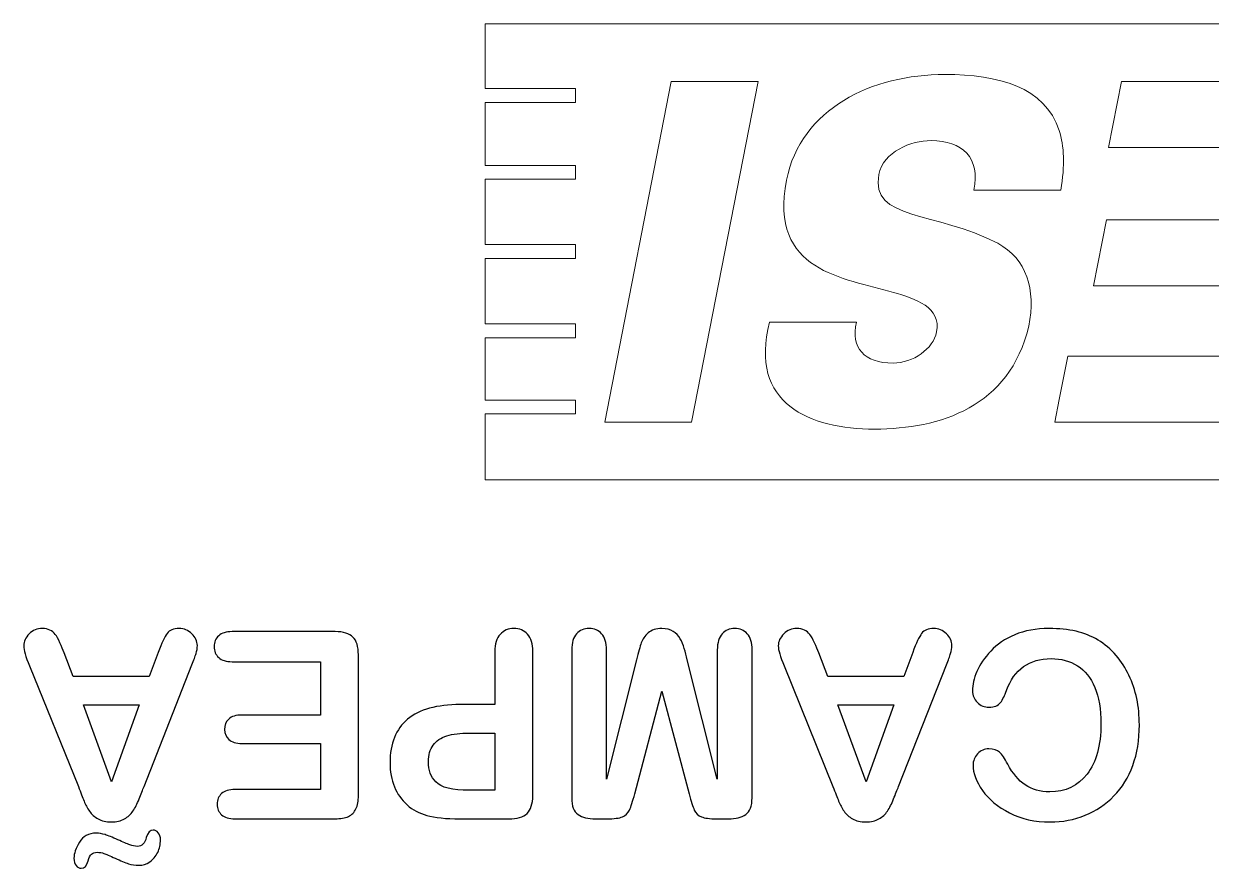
# Model space of a CAD drawing. Header units: millimetres. Extents: x -142 to 129, y -111 to 105.
# Drawn here: x 19.8 to 69.01, y 66.32 to 101.32 of the extents above; entities that cross this region are included whole.
import ezdxf

# ---------------------------------------------------------------- set-up
doc = ezdxf.new("R2010")
doc.units = ezdxf.units.MM
doc.header["$MEASUREMENT"] = 0
doc.layers.add('Layer 1', color=7, linetype='Continuous')

msp = doc.modelspace()

# ---------------------------------------------------------------- linework, layer by layer
at = {"layer": 'Layer 1', "color": 250, "lineweight": 9}
for points, knots in [([(92.826, 98.5874), (92.826, 98.5874), (92.826, 101.3183), (92.826, 101.3183), (92.826, 101.3183), (38.9243, 101.3183), (38.9243, 101.3183), (38.9243, 101.3183), (38.9243, 98.6321), (38.9243, 98.6321)], [0, 0, 0, 0, 0.3333333, 0.3333333, 0.3333333, 0.6666667, 0.6666667, 0.6666667, 1, 1, 1, 1]), ([(46.638, 98.9207), (46.638, 98.9207), (43.8772, 84.8127), (43.8772, 84.8127), (43.8772, 84.8127), (47.4743, 84.8127), (47.4743, 84.8127), (47.4743, 84.8127), (50.235, 98.9207), (50.235, 98.9207), (50.235, 98.9207), (46.638, 98.9207), (46.638, 98.9207)], [0, 0, 0, 0, 0.25, 0.25, 0.25, 0.5, 0.5, 0.5, 0.75, 0.75, 0.75, 1, 1, 1, 1]), ([(62.7098, 94.4265), (62.7098, 94.4265), (59.1766, 94.4265), (59.1766, 94.4265), (59.4523, 95.7552), (58.697, 96.4781), (57.4021, 96.4781), (56.5718, 96.4781), (55.4207, 96.0092), (55.2378, 95.0713), (54.8631, 93.1564), (57.6059, 93.5667), (60.1658, 92.2183), (61.3557, 91.593), (61.7484, 90.3034), (61.4516, 88.7793), (60.6544, 85.438), (57.7767, 84.5196), (55.061, 84.5196), (52.3812, 84.5196), (49.8334, 85.5551), (50.7115, 88.9552), (50.7115, 88.9552), (54.3085, 88.9552), (54.3085, 88.9552), (54.1857, 88.408), (54.2666, 87.9978), (54.5335, 87.7046), (54.7823, 87.4115), (55.2199, 87.2552), (55.8313, 87.2552), (56.6586, 87.2552), (57.4921, 87.8414), (57.6298, 88.5449), (57.8306, 89.5803), (56.7455, 89.9127), (55.8463, 90.1862), (53.7871, 90.792), (50.6696, 91.0264), (51.4129, 94.8368), (51.9944, 97.807), (54.9681, 99.2171), (57.9715, 99.2171), (60.196, 99.2171), (62.1244, 98.6962), (62.7098, 96.8934)], [0, 0, 0, 0, 0.0666667, 0.0666667, 0.0666667, 0.1333333, 0.1333333, 0.1333333, 0.2, 0.2, 0.2, 0.2666667, 0.2666667, 0.2666667, 0.3333333, 0.3333333, 0.3333333, 0.4, 0.4, 0.4, 0.4666667, 0.4666667, 0.4666667, 0.5333333, 0.5333333, 0.5333333, 0.6, 0.6, 0.6, 0.6666667, 0.6666667, 0.6666667, 0.7333333, 0.7333333, 0.7333333, 0.8, 0.8, 0.8, 0.8666667, 0.8666667, 0.8666667, 0.9333333, 0.9333333, 0.9333333, 1, 1, 1, 1]), ([(62.7098, 85.7404), (62.7098, 85.7404), (63.0644, 87.5482), (63.0644, 87.5482), (63.0644, 87.5482), (69.3592, 87.5482), (69.3592, 87.5482), (69.3592, 87.5482), (69.9287, 90.4599), (69.9287, 90.4599), (69.9287, 90.4599), (64.1375, 90.4599), (64.1375, 90.4599), (64.1375, 90.4599), (64.671, 93.1953), (64.671, 93.1953), (64.671, 93.1953), (70.4623, 93.1953), (70.4623, 93.1953), (70.4623, 93.1953), (71.0468, 96.1851), (71.0468, 96.1851), (71.0468, 96.1851), (64.752, 96.1851), (64.752, 96.1851), (64.752, 96.1851), (65.2886, 98.9207), (65.2886, 98.9207), (65.2886, 98.9207), (75.1805, 98.9207), (75.1805, 98.9207), (75.1805, 98.9207), (72.4197, 84.8127), (72.4197, 84.8127), (72.4197, 84.8127), (62.7098, 84.8127), (62.7098, 84.8127)], [0, 0, 0, 0, 0.0833333, 0.0833333, 0.0833333, 0.1666667, 0.1666667, 0.1666667, 0.25, 0.25, 0.25, 0.3333333, 0.3333333, 0.3333333, 0.4166667, 0.4166667, 0.4166667, 0.5, 0.5, 0.5, 0.5833333, 0.5833333, 0.5833333, 0.6666667, 0.6666667, 0.6666667, 0.75, 0.75, 0.75, 0.8333333, 0.8333333, 0.8333333, 0.9166667, 0.9166667, 0.9166667, 1, 1, 1, 1]), ([(38.9243, 98.6321), (38.9243, 98.6321), (42.6682, 98.6321), (42.6682, 98.6321), (42.6682, 98.6321), (42.6682, 98.0601), (42.6682, 98.0601), (42.6682, 98.0601), (38.9243, 98.0601), (38.9243, 98.0601)], [0, 0, 0, 0, 0.3333333, 0.3333333, 0.3333333, 0.6666667, 0.6666667, 0.6666667, 1, 1, 1, 1]), ([(62.7098, 94.4265), (62.7098, 94.4265), (62.7736, 94.4265), (62.7736, 94.4265), (62.9571, 95.4369), (62.9196, 96.2474), (62.7098, 96.8934)], [0, 0, 0, 0, 0.5, 0.5, 0.5, 1, 1, 1, 1]), ([(38.9243, 95.4482), (38.9243, 95.4482), (42.6682, 95.4482), (42.6682, 95.4482), (42.6682, 95.4482), (42.6682, 94.8761), (42.6682, 94.8761), (42.6682, 94.8761), (38.9243, 94.8761), (38.9243, 94.8761)], [0, 0, 0, 0, 0.3333333, 0.3333333, 0.3333333, 0.6666667, 0.6666667, 0.6666667, 1, 1, 1, 1]), ([(38.9243, 92.1634), (38.9243, 92.1634), (42.6682, 92.1634), (42.6682, 92.1634), (42.6682, 92.1634), (42.6682, 91.5914), (42.6682, 91.5914), (42.6682, 91.5914), (38.9243, 91.5914), (38.9243, 91.5914)], [0, 0, 0, 0, 0.3333333, 0.3333333, 0.3333333, 0.6666667, 0.6666667, 0.6666667, 1, 1, 1, 1]), ([(38.9243, 88.8787), (38.9243, 88.8787), (42.6682, 88.8787), (42.6682, 88.8787), (42.6682, 88.8787), (42.6682, 88.3066), (42.6682, 88.3066), (42.6682, 88.3066), (38.9243, 88.3066), (38.9243, 88.3066)], [0, 0, 0, 0, 0.3333333, 0.3333333, 0.3333333, 0.6666667, 0.6666667, 0.6666667, 1, 1, 1, 1]), ([(38.9243, 85.7215), (38.9243, 85.7215), (42.6682, 85.7215), (42.6682, 85.7215), (42.6682, 85.7215), (42.6682, 85.1494), (42.6682, 85.1494), (42.6682, 85.1494), (38.9243, 85.1494), (38.9243, 85.1494)], [0, 0, 0, 0, 0.3333333, 0.3333333, 0.3333333, 0.6666667, 0.6666667, 0.6666667, 1, 1, 1, 1]), ([(62.7098, 85.7404), (62.7098, 85.7404), (62.5278, 84.8127), (62.5278, 84.8127), (62.5278, 84.8127), (62.7098, 84.8127), (62.7098, 84.8127)], [0, 0, 0, 0, 0.5, 0.5, 0.5, 1, 1, 1, 1]), ([(38.9243, 85.1494), (38.9243, 85.1494), (38.9243, 82.4185), (38.9243, 82.4185), (38.9243, 82.4185), (92.826, 82.4185), (92.826, 82.4185), (92.826, 82.4185), (92.826, 85.1046), (92.826, 85.1046)], [0, 0, 0, 0, 0.3333333, 0.3333333, 0.3333333, 0.6666667, 0.6666667, 0.6666667, 1, 1, 1, 1])]:
    msp.add_open_spline(points, degree=3, knots=knots, dxfattribs=at)
for points in [[(38.9243, 98.0601), (38.9243, 98.0601), (38.9243, 95.4482), (38.9243, 95.4482)], [(38.9243, 94.8761), (38.9243, 94.8761), (38.9243, 92.1634), (38.9243, 92.1634)], [(38.9243, 91.5914), (38.9243, 91.5914), (38.9243, 88.8787), (38.9243, 88.8787)], [(38.9243, 88.3066), (38.9243, 88.3066), (38.9243, 85.7215), (38.9243, 85.7215)]]:
    msp.add_open_spline(points, degree=3, dxfattribs=at)
at = {"layer": 'Layer 1', "color": 250}
for points, knots in [([(21.4794, 75.2455), (21.4794, 75.2455), (21.8496, 74.2723), (21.8496, 74.2723), (21.8496, 74.2723), (25.0022, 74.2723), (25.0022, 74.2723), (25.0022, 74.2723), (25.3724, 75.2654), (25.3724, 75.2654), (25.5169, 75.6536), (25.6396, 75.9154), (25.7426, 76.0509), (25.8437, 76.1863), (26.0116, 76.2549), (26.2445, 76.2549), (26.4414, 76.2549), (26.6165, 76.1827), (26.7682, 76.0382), (26.9198, 75.8938), (26.9957, 75.7295), (26.9957, 75.5471), (26.9957, 75.4406), (26.9776, 75.3304), (26.9433, 75.2185), (26.9072, 75.1047), (26.8494, 74.9494), (26.7682, 74.7472), (26.7682, 74.7472), (24.7856, 69.713), (24.7856, 69.713), (24.7278, 69.5686), (24.661, 69.3952), (24.5815, 69.193), (24.5021, 68.989), (24.4172, 68.821), (24.3269, 68.6874), (24.2367, 68.5538), (24.1193, 68.4455), (23.973, 68.3624), (23.8268, 68.2794), (23.6462, 68.2378), (23.4313, 68.2378), (23.211, 68.2378), (23.0287, 68.2794), (22.8824, 68.3624), (22.7362, 68.4455), (22.6188, 68.552), (22.5285, 68.682), (22.4382, 68.812), (22.3624, 68.9529), (22.301, 69.1027), (22.2396, 69.2526), (22.162, 69.453), (22.0663, 69.7022), (22.0663, 69.7022), (20.0403, 74.7057), (20.0403, 74.7057), (19.8814, 75.0867), (19.802, 75.3629), (19.802, 75.5363), (19.802, 75.715), (19.8778, 75.8811), (20.0277, 76.031), (20.1776, 76.1809), (20.3581, 76.2549), (20.5694, 76.2549), (20.6922, 76.2549), (20.7987, 76.2332), (20.8872, 76.1881), (20.9738, 76.1448), (21.0479, 76.0852), (21.1093, 76.0093), (21.1689, 75.9335), (21.232, 75.8161), (21.3007, 75.6608), (21.3711, 75.5038), (21.4289, 75.3647), (21.4794, 75.2455)], [0, 0, 0, 0, 0.0384615, 0.0384615, 0.0384615, 0.0769231, 0.0769231, 0.0769231, 0.1153846, 0.1153846, 0.1153846, 0.1538462, 0.1538462, 0.1538462, 0.1923077, 0.1923077, 0.1923077, 0.2307692, 0.2307692, 0.2307692, 0.2692308, 0.2692308, 0.2692308, 0.3076923, 0.3076923, 0.3076923, 0.3461538, 0.3461538, 0.3461538, 0.3846154, 0.3846154, 0.3846154, 0.4230769, 0.4230769, 0.4230769, 0.4615385, 0.4615385, 0.4615385, 0.5, 0.5, 0.5, 0.5384615, 0.5384615, 0.5384615, 0.5769231, 0.5769231, 0.5769231, 0.6153846, 0.6153846, 0.6153846, 0.6538462, 0.6538462, 0.6538462, 0.6923077, 0.6923077, 0.6923077, 0.7307692, 0.7307692, 0.7307692, 0.7692308, 0.7692308, 0.7692308, 0.8076923, 0.8076923, 0.8076923, 0.8461538, 0.8461538, 0.8461538, 0.8846154, 0.8846154, 0.8846154, 0.9230769, 0.9230769, 0.9230769, 0.9615385, 0.9615385, 0.9615385, 1, 1, 1, 1]), ([(28.5594, 69.5812), (28.5594, 69.5812), (32.0984, 69.5812), (32.0984, 69.5812), (32.0984, 69.5812), (32.0984, 71.488), (32.0984, 71.488), (32.0984, 71.488), (28.8392, 71.488), (28.8392, 71.488), (28.6009, 71.488), (28.4203, 71.5422), (28.303, 71.6487), (28.1856, 71.7552), (28.126, 71.8979), (28.126, 72.073), (28.126, 72.2482), (28.1838, 72.3926), (28.2994, 72.5028), (28.4167, 72.6129), (28.5973, 72.6689), (28.8392, 72.6689), (28.8392, 72.6689), (32.0984, 72.6689), (32.0984, 72.6689), (32.0984, 72.6689), (32.0984, 74.879), (32.0984, 74.879), (32.0984, 74.879), (28.4384, 74.879), (28.4384, 74.879), (28.191, 74.879), (28.005, 74.9368), (27.8804, 75.0505), (27.754, 75.1643), (27.6927, 75.3178), (27.6908, 75.5074), (27.6927, 75.6897), (27.754, 75.8396), (27.8804, 75.9534), (28.005, 76.0671), (28.191, 76.1249), (28.4384, 76.1249), (28.4384, 76.1249), (32.7069, 76.1249), (32.7069, 76.1249), (33.0482, 76.1249), (33.2956, 76.0491), (33.4455, 75.8974), (33.5953, 75.7457), (33.6694, 75.5001), (33.6694, 75.1625), (33.6694, 75.1625), (33.6694, 69.3302), (33.6694, 69.3302), (33.6694, 69.1045), (33.635, 68.9204), (33.5682, 68.7777), (33.5014, 68.6351), (33.3967, 68.5303), (33.2541, 68.4653), (33.1114, 68.4003), (32.929, 68.3678), (32.7069, 68.3678), (32.7069, 68.3678), (28.5594, 68.3678), (28.5594, 68.3678), (28.3084, 68.3678), (28.1224, 68.4238), (28.0014, 68.5339), (27.8804, 68.6459), (27.819, 68.7922), (27.819, 68.9709), (27.819, 69.1551), (27.8804, 69.3032), (28.0014, 69.4151), (28.1224, 69.5252), (28.3084, 69.5812), (28.5594, 69.5812)], [0, 0, 0, 0, 0.0384615, 0.0384615, 0.0384615, 0.0769231, 0.0769231, 0.0769231, 0.1153846, 0.1153846, 0.1153846, 0.1538462, 0.1538462, 0.1538462, 0.1923077, 0.1923077, 0.1923077, 0.2307692, 0.2307692, 0.2307692, 0.2692308, 0.2692308, 0.2692308, 0.3076923, 0.3076923, 0.3076923, 0.3461538, 0.3461538, 0.3461538, 0.3846154, 0.3846154, 0.3846154, 0.4230769, 0.4230769, 0.4230769, 0.4615385, 0.4615385, 0.4615385, 0.5, 0.5, 0.5, 0.5384615, 0.5384615, 0.5384615, 0.5769231, 0.5769231, 0.5769231, 0.6153846, 0.6153846, 0.6153846, 0.6538462, 0.6538462, 0.6538462, 0.6923077, 0.6923077, 0.6923077, 0.7307692, 0.7307692, 0.7307692, 0.7692308, 0.7692308, 0.7692308, 0.8076923, 0.8076923, 0.8076923, 0.8461538, 0.8461538, 0.8461538, 0.8846154, 0.8846154, 0.8846154, 0.9230769, 0.9230769, 0.9230769, 0.9615385, 0.9615385, 0.9615385, 1, 1, 1, 1]), ([(37.8855, 73.1022), (37.8855, 73.1022), (39.3246, 73.1022), (39.3246, 73.1022), (39.3246, 73.1022), (39.3246, 75.2979), (39.3246, 75.2979), (39.3246, 75.6121), (39.3987, 75.8486), (39.5467, 76.0111), (39.6948, 76.1737), (39.8826, 76.2549), (40.1065, 76.2549), (40.343, 76.2549), (40.5344, 76.1755), (40.6789, 76.0148), (40.8233, 75.8541), (40.8956, 75.6175), (40.8956, 75.3087), (40.8956, 75.3087), (40.8956, 69.3302), (40.8956, 69.3302), (40.8956, 68.9854), (40.8161, 68.738), (40.6572, 68.5899), (40.4983, 68.4419), (40.2473, 68.3678), (39.9006, 68.3678), (39.9006, 68.3678), (37.8855, 68.3678), (37.8855, 68.3678), (37.2897, 68.3678), (36.831, 68.413), (36.5096, 68.5051), (36.1918, 68.5935), (35.9174, 68.7398), (35.6863, 68.9438), (35.4551, 69.1497), (35.28, 69.3989), (35.1608, 69.695), (35.0398, 69.9911), (34.9802, 70.3252), (34.9802, 70.6953), (34.9802, 71.4862), (35.224, 72.0839), (35.7097, 72.4919), (36.1973, 72.8982), (36.9213, 73.1022), (37.8855, 73.1022)], [0, 0, 0, 0, 0.0625, 0.0625, 0.0625, 0.125, 0.125, 0.125, 0.1875, 0.1875, 0.1875, 0.25, 0.25, 0.25, 0.3125, 0.3125, 0.3125, 0.375, 0.375, 0.375, 0.4375, 0.4375, 0.4375, 0.5, 0.5, 0.5, 0.5625, 0.5625, 0.5625, 0.625, 0.625, 0.625, 0.6875, 0.6875, 0.6875, 0.75, 0.75, 0.75, 0.8125, 0.8125, 0.8125, 0.875, 0.875, 0.875, 0.9375, 0.9375, 0.9375, 1, 1, 1, 1]), ([(47.3002, 74.9548), (47.3002, 74.9548), (48.5443, 70.0146), (48.5443, 70.0146), (48.5443, 70.0146), (48.5443, 75.3665), (48.5443, 75.3665), (48.5443, 75.6627), (48.6111, 75.8847), (48.7429, 76.0328), (48.8747, 76.1809), (49.0498, 76.2549), (49.2665, 76.2549), (49.4778, 76.2549), (49.6511, 76.1809), (49.7847, 76.0346), (49.9184, 75.8884), (49.9852, 75.6663), (49.9852, 75.3665), (49.9852, 75.3665), (49.9852, 69.2309), (49.9852, 69.2309), (49.9852, 68.8915), (49.8967, 68.664), (49.7215, 68.5448), (49.5446, 68.4274), (49.3062, 68.3678), (49.0083, 68.3678), (49.0083, 68.3678), (48.5208, 68.3678), (48.5208, 68.3678), (48.2283, 68.3678), (48.017, 68.3949), (47.8852, 68.4473), (47.7534, 68.4996), (47.6541, 68.5953), (47.5909, 68.7326), (47.5277, 68.8698), (47.4554, 69.0955), (47.3742, 69.4043), (47.3742, 69.4043), (46.2475, 73.6548), (46.2475, 73.6548), (46.2475, 73.6548), (45.1207, 69.4043), (45.1207, 69.4043), (45.0413, 69.0955), (44.9673, 68.8698), (44.9041, 68.7326), (44.8409, 68.5953), (44.7434, 68.4996), (44.6115, 68.4473), (44.4797, 68.3949), (44.2667, 68.3678), (43.9742, 68.3678), (43.9742, 68.3678), (43.4884, 68.3678), (43.4884, 68.3678), (43.1887, 68.3678), (42.9503, 68.4274), (42.7734, 68.5448), (42.5982, 68.664), (42.5098, 68.8915), (42.5098, 69.2309), (42.5098, 69.2309), (42.5098, 75.3665), (42.5098, 75.3665), (42.5098, 75.6627), (42.5766, 75.8847), (42.7084, 76.0328), (42.8402, 76.1809), (43.0172, 76.2549), (43.2374, 76.2549), (43.4451, 76.2549), (43.6166, 76.1809), (43.7502, 76.0328), (43.8839, 75.8847), (43.9507, 75.6627), (43.9507, 75.3665), (43.9507, 75.3665), (43.9507, 70.0146), (43.9507, 70.0146), (43.9507, 70.0146), (45.1948, 74.9548), (45.1948, 74.9548), (45.276, 75.2744), (45.341, 75.511), (45.3934, 75.6608), (45.4439, 75.8089), (45.5378, 75.9461), (45.6751, 76.0689), (45.8141, 76.1935), (46.0037, 76.2549), (46.2475, 76.2549), (46.4316, 76.2549), (46.5869, 76.2152), (46.7133, 76.1357), (46.8397, 76.0563), (46.939, 75.9552), (47.0094, 75.8324), (47.0799, 75.7078), (47.1358, 75.5724), (47.1756, 75.4225), (47.2171, 75.2726), (47.2586, 75.1155), (47.3002, 74.9548)], [0, 0, 0, 0, 0.0285714, 0.0285714, 0.0285714, 0.0571429, 0.0571429, 0.0571429, 0.0857143, 0.0857143, 0.0857143, 0.1142857, 0.1142857, 0.1142857, 0.1428571, 0.1428571, 0.1428571, 0.1714286, 0.1714286, 0.1714286, 0.2, 0.2, 0.2, 0.2285714, 0.2285714, 0.2285714, 0.2571429, 0.2571429, 0.2571429, 0.2857143, 0.2857143, 0.2857143, 0.3142857, 0.3142857, 0.3142857, 0.3428571, 0.3428571, 0.3428571, 0.3714286, 0.3714286, 0.3714286, 0.4, 0.4, 0.4, 0.4285714, 0.4285714, 0.4285714, 0.4571429, 0.4571429, 0.4571429, 0.4857143, 0.4857143, 0.4857143, 0.5142857, 0.5142857, 0.5142857, 0.5428571, 0.5428571, 0.5428571, 0.5714286, 0.5714286, 0.5714286, 0.6, 0.6, 0.6, 0.6285714, 0.6285714, 0.6285714, 0.6571429, 0.6571429, 0.6571429, 0.6857143, 0.6857143, 0.6857143, 0.7142857, 0.7142857, 0.7142857, 0.7428571, 0.7428571, 0.7428571, 0.7714286, 0.7714286, 0.7714286, 0.8, 0.8, 0.8, 0.8285714, 0.8285714, 0.8285714, 0.8571429, 0.8571429, 0.8571429, 0.8857143, 0.8857143, 0.8857143, 0.9142857, 0.9142857, 0.9142857, 0.9428571, 0.9428571, 0.9428571, 0.9714286, 0.9714286, 0.9714286, 1, 1, 1, 1]), ([(52.7478, 75.2455), (52.7478, 75.2455), (53.118, 74.2723), (53.118, 74.2723), (53.118, 74.2723), (56.2706, 74.2723), (56.2706, 74.2723), (56.2706, 74.2723), (56.6408, 75.2654), (56.6408, 75.2654), (56.7853, 75.6536), (56.908, 75.9154), (57.011, 76.0509), (57.1121, 76.1863), (57.28, 76.2549), (57.5129, 76.2549), (57.7098, 76.2549), (57.8849, 76.1827), (58.0366, 76.0382), (58.1882, 75.8938), (58.2641, 75.7295), (58.2641, 75.5471), (58.2641, 75.4406), (58.246, 75.3304), (58.2117, 75.2185), (58.1756, 75.1047), (58.1178, 74.9494), (58.0366, 74.7472), (58.0366, 74.7472), (56.054, 69.713), (56.054, 69.713), (55.9962, 69.5686), (55.9294, 69.3952), (55.8499, 69.193), (55.7705, 68.989), (55.6856, 68.821), (55.5953, 68.6874), (55.5051, 68.5538), (55.3877, 68.4455), (55.2414, 68.3624), (55.0952, 68.2794), (54.9146, 68.2378), (54.6997, 68.2378), (54.4794, 68.2378), (54.2971, 68.2794), (54.1508, 68.3624), (54.0046, 68.4455), (53.8872, 68.552), (53.7969, 68.682), (53.7066, 68.812), (53.6308, 68.9529), (53.5694, 69.1027), (53.508, 69.2526), (53.4304, 69.453), (53.3347, 69.7022), (53.3347, 69.7022), (51.3087, 74.7057), (51.3087, 74.7057), (51.1498, 75.0867), (51.0704, 75.3629), (51.0704, 75.5363), (51.0704, 75.715), (51.1462, 75.8811), (51.2961, 76.031), (51.446, 76.1809), (51.6265, 76.2549), (51.8378, 76.2549), (51.9606, 76.2549), (52.0671, 76.2332), (52.1556, 76.1881), (52.2422, 76.1448), (52.3163, 76.0852), (52.3777, 76.0093), (52.4373, 75.9335), (52.5004, 75.8161), (52.5691, 75.6608), (52.6395, 75.5038), (52.6973, 75.3647), (52.7478, 75.2455)], [0, 0, 0, 0, 0.0384615, 0.0384615, 0.0384615, 0.0769231, 0.0769231, 0.0769231, 0.1153846, 0.1153846, 0.1153846, 0.1538462, 0.1538462, 0.1538462, 0.1923077, 0.1923077, 0.1923077, 0.2307692, 0.2307692, 0.2307692, 0.2692308, 0.2692308, 0.2692308, 0.3076923, 0.3076923, 0.3076923, 0.3461538, 0.3461538, 0.3461538, 0.3846154, 0.3846154, 0.3846154, 0.4230769, 0.4230769, 0.4230769, 0.4615385, 0.4615385, 0.4615385, 0.5, 0.5, 0.5, 0.5384615, 0.5384615, 0.5384615, 0.5769231, 0.5769231, 0.5769231, 0.6153846, 0.6153846, 0.6153846, 0.6538462, 0.6538462, 0.6538462, 0.6923077, 0.6923077, 0.6923077, 0.7307692, 0.7307692, 0.7307692, 0.7692308, 0.7692308, 0.7692308, 0.8076923, 0.8076923, 0.8076923, 0.8461538, 0.8461538, 0.8461538, 0.8846154, 0.8846154, 0.8846154, 0.9230769, 0.9230769, 0.9230769, 0.9615385, 0.9615385, 0.9615385, 1, 1, 1, 1]), ([(59.12, 73.6746), (59.12, 73.922), (59.1796, 74.1892), (59.3023, 74.4763), (59.4233, 74.7634), (59.6147, 75.0451), (59.8765, 75.3214), (60.1366, 75.5995), (60.4706, 75.8234), (60.8751, 75.9967), (61.2813, 76.1682), (61.7544, 76.2549), (62.2943, 76.2549), (62.7024, 76.2549), (63.0743, 76.217), (63.4102, 76.1393), (63.7442, 76.0617), (64.0494, 75.9407), (64.322, 75.7764), (64.5947, 75.6139), (64.8475, 75.3972), (65.0768, 75.13), (65.2808, 74.8862), (65.456, 74.6154), (65.6004, 74.3138), (65.7449, 74.0123), (65.8532, 73.6891), (65.9255, 73.3478), (65.9977, 73.0065), (66.0338, 72.6418), (66.0338, 72.2572), (66.0338, 71.6342), (65.9435, 71.0745), (65.7612, 70.5816), (65.5806, 70.0868), (65.3188, 69.6643), (64.9811, 69.314), (64.6416, 68.9637), (64.2462, 68.6965), (63.7912, 68.5123), (63.3362, 68.3299), (62.8504, 68.2378), (62.3358, 68.2378), (61.7075, 68.2378), (61.1495, 68.3624), (60.6584, 68.6134), (60.1691, 68.8626), (59.7935, 69.1731), (59.5317, 69.5415), (59.2716, 69.9099), (59.1416, 70.2565), (59.1398, 70.5852), (59.1416, 70.7657), (59.2048, 70.9228), (59.3312, 71.0619), (59.4576, 71.1991), (59.6111, 71.2677), (59.7917, 71.2677), (59.9921, 71.2677), (60.1438, 71.2189), (60.2431, 71.1251), (60.3442, 71.0294), (60.4562, 70.865), (60.5789, 70.6321), (60.7848, 70.2475), (61.0249, 69.9604), (61.3012, 69.769), (61.5793, 69.5794), (61.9205, 69.4837), (62.325, 69.4837), (62.9714, 69.4837), (63.4842, 69.7293), (63.867, 70.2186), (64.2498, 70.7098), (64.4412, 71.4067), (64.4412, 72.3096), (64.4412, 72.9126), (64.3564, 73.4146), (64.1866, 73.8155), (64.0187, 74.2163), (63.7785, 74.5143), (63.468, 74.7129), (63.1574, 74.9097), (62.7945, 75.009), (62.3774, 75.009), (61.926, 75.009), (61.545, 74.8971), (61.2326, 74.6732), (60.9202, 74.4493), (60.6855, 74.1206), (60.5266, 73.6855), (60.4598, 73.4814), (60.3767, 73.3153), (60.2774, 73.1853), (60.1799, 73.0571), (60.021, 72.9921), (59.8025, 72.9921), (59.6147, 72.9921), (59.454, 73.0571), (59.3204, 73.1889), (59.1868, 73.3189), (59.12, 73.4814), (59.12, 73.6746)], [0, 0, 0, 0, 0.0294118, 0.0294118, 0.0294118, 0.0588235, 0.0588235, 0.0588235, 0.0882353, 0.0882353, 0.0882353, 0.1176471, 0.1176471, 0.1176471, 0.1470588, 0.1470588, 0.1470588, 0.1764706, 0.1764706, 0.1764706, 0.2058824, 0.2058824, 0.2058824, 0.2352941, 0.2352941, 0.2352941, 0.2647059, 0.2647059, 0.2647059, 0.2941176, 0.2941176, 0.2941176, 0.3235294, 0.3235294, 0.3235294, 0.3529412, 0.3529412, 0.3529412, 0.3823529, 0.3823529, 0.3823529, 0.4117647, 0.4117647, 0.4117647, 0.4411765, 0.4411765, 0.4411765, 0.4705882, 0.4705882, 0.4705882, 0.5, 0.5, 0.5, 0.5294118, 0.5294118, 0.5294118, 0.5588235, 0.5588235, 0.5588235, 0.5882353, 0.5882353, 0.5882353, 0.6176471, 0.6176471, 0.6176471, 0.6470588, 0.6470588, 0.6470588, 0.6764706, 0.6764706, 0.6764706, 0.7058824, 0.7058824, 0.7058824, 0.7352941, 0.7352941, 0.7352941, 0.7647059, 0.7647059, 0.7647059, 0.7941176, 0.7941176, 0.7941176, 0.8235294, 0.8235294, 0.8235294, 0.8529412, 0.8529412, 0.8529412, 0.8823529, 0.8823529, 0.8823529, 0.9117647, 0.9117647, 0.9117647, 0.9411765, 0.9411765, 0.9411765, 0.9705882, 0.9705882, 0.9705882, 1, 1, 1, 1]), ([(24.5888, 73.0914), (24.5888, 73.0914), (22.2721, 73.0914), (22.2721, 73.0914), (22.2721, 73.0914), (23.4404, 69.8954), (23.4404, 69.8954), (23.4404, 69.8954), (24.5888, 73.0914), (24.5888, 73.0914)], [0, 0, 0, 0, 0.3333333, 0.3333333, 0.3333333, 0.6666667, 0.6666667, 0.6666667, 1, 1, 1, 1]), ([(55.8572, 73.0914), (55.8572, 73.0914), (53.5405, 73.0914), (53.5405, 73.0914), (53.5405, 73.0914), (54.7088, 69.8954), (54.7088, 69.8954), (54.7088, 69.8954), (55.8572, 73.0914), (55.8572, 73.0914)], [0, 0, 0, 0, 0.3333333, 0.3333333, 0.3333333, 0.6666667, 0.6666667, 0.6666667, 1, 1, 1, 1]), ([(38.2665, 69.5487), (38.2665, 69.5487), (39.3246, 69.5487), (39.3246, 69.5487), (39.3246, 69.5487), (39.3246, 71.9213), (39.3246, 71.9213), (39.3246, 71.9213), (38.2665, 71.9213), (38.2665, 71.9213), (37.8964, 71.9213), (37.5858, 71.8816), (37.3366, 71.804), (37.0892, 71.7263), (36.8997, 71.5999), (36.7678, 71.423), (36.6378, 71.2478), (36.5728, 71.0149), (36.5728, 70.7296), (36.5728, 70.3865), (36.6739, 70.1085), (36.8744, 69.8936), (37.1001, 69.6643), (37.5641, 69.5487), (38.2665, 69.5487)], [0, 0, 0, 0, 0.125, 0.125, 0.125, 0.25, 0.25, 0.25, 0.375, 0.375, 0.375, 0.5, 0.5, 0.5, 0.625, 0.625, 0.625, 0.75, 0.75, 0.75, 0.875, 0.875, 0.875, 1, 1, 1, 1]), ([(24.5165, 67.2267), (24.6953, 67.2267), (24.8181, 67.3476), (24.8813, 67.5878), (24.9445, 67.7954), (25.0402, 67.8984), (25.1666, 67.8984), (25.2442, 67.8984), (25.3146, 67.8622), (25.376, 67.79), (25.4374, 67.7178), (25.4681, 67.6167), (25.4681, 67.4867), (25.4681, 67.3097), (25.4302, 67.14), (25.3525, 66.9757), (25.2749, 66.8114), (25.1666, 66.6814), (25.0257, 66.5857), (24.8867, 66.4881), (24.7386, 66.4394), (24.5797, 66.4394), (24.4208, 66.4394), (24.2746, 66.4629), (24.1373, 66.508), (24.0019, 66.5531), (23.8214, 66.629), (23.5938, 66.7337), (23.3663, 66.8366), (23.2092, 66.9034), (23.1244, 66.9341), (23.0413, 66.963), (22.9474, 66.9793), (22.8445, 66.9793), (22.7416, 66.9793), (22.6621, 66.954), (22.6043, 66.9016), (22.5466, 66.8511), (22.5014, 66.759), (22.4689, 66.6236), (22.4129, 66.4195), (22.3172, 66.3184), (22.1836, 66.3184), (22.1024, 66.3184), (22.032, 66.3545), (21.9724, 66.4286), (21.9128, 66.5026), (21.8821, 66.6037), (21.8821, 66.7301), (21.8821, 66.9269), (21.9579, 67.1508), (22.1078, 67.4), (22.2577, 67.6474), (22.4888, 67.772), (22.803, 67.772), (22.9221, 67.772), (23.0449, 67.7521), (23.1731, 67.7106), (23.2995, 67.6708), (23.4747, 67.6004), (23.6968, 67.5029), (23.9189, 67.4036), (24.085, 67.3332), (24.1933, 67.2899), (24.3035, 67.2483), (24.41, 67.2267), (24.5165, 67.2267)], [0, 0, 0, 0, 0.0454545, 0.0454545, 0.0454545, 0.0909091, 0.0909091, 0.0909091, 0.1363636, 0.1363636, 0.1363636, 0.1818182, 0.1818182, 0.1818182, 0.2272727, 0.2272727, 0.2272727, 0.2727273, 0.2727273, 0.2727273, 0.3181818, 0.3181818, 0.3181818, 0.3636364, 0.3636364, 0.3636364, 0.4090909, 0.4090909, 0.4090909, 0.4545455, 0.4545455, 0.4545455, 0.5, 0.5, 0.5, 0.5454545, 0.5454545, 0.5454545, 0.5909091, 0.5909091, 0.5909091, 0.6363636, 0.6363636, 0.6363636, 0.6818182, 0.6818182, 0.6818182, 0.7272727, 0.7272727, 0.7272727, 0.7727273, 0.7727273, 0.7727273, 0.8181818, 0.8181818, 0.8181818, 0.8636364, 0.8636364, 0.8636364, 0.9090909, 0.9090909, 0.9090909, 0.9545455, 0.9545455, 0.9545455, 1, 1, 1, 1])]:
    msp.add_open_spline(points, degree=3, knots=knots, dxfattribs=at)

doc.saveas('drawing.dxf')
